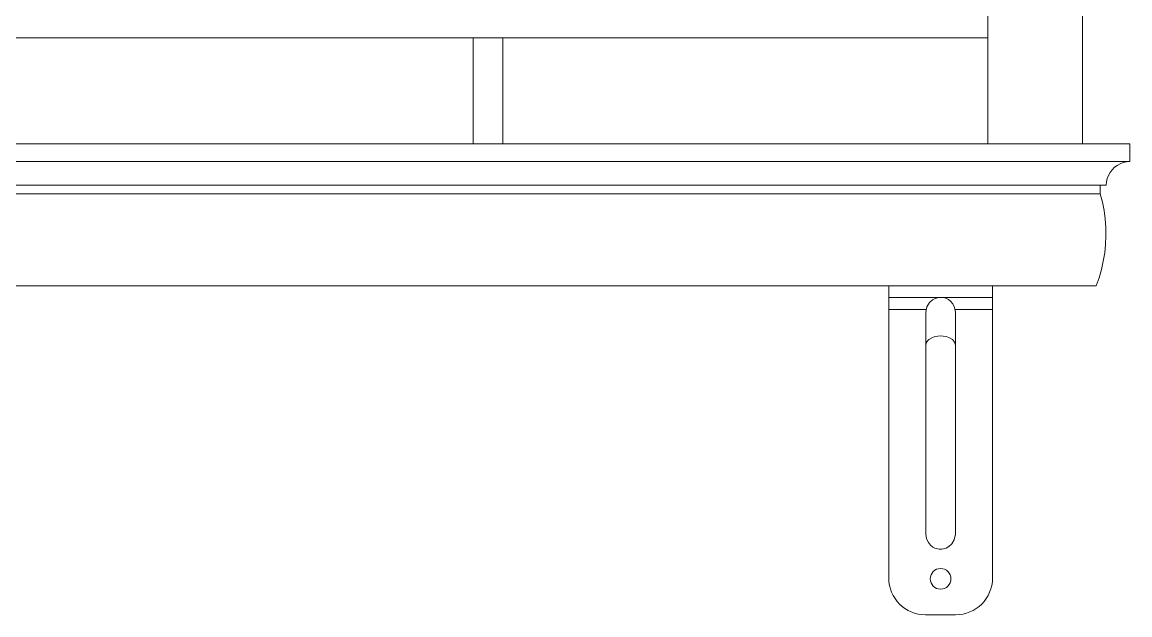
# Model space of a CAD drawing. Header units: millimetres. Extents: x -102 to 1947, y 0 to 1377.
# Drawn here: x 1347 to 1947, y 0 to 321 of the extents above; entities that cross this region are included whole.
import ezdxf

# ---------------------------------------------------------------- set-up
doc = ezdxf.new("R2010")
doc.units = ezdxf.units.MM
doc.layers.add('ceco.net 341', color=7, linetype='Continuous', lineweight=5)

# ---------------------------------------------------------------- blocks, each defined once
blk = doc.blocks.new('w341a')
at = {"layer": 'ceco.net 341', "lineweight": 5}
for p, q in [((1870.52, 1344.11), (1870.52, 255.11)), ((1921.76, 255.11), (1921.76, 1344.11)), ((-25.62, 312.46), (1870.52, 312.46)), ((1591.72, 312.46), (1591.72, 255.11)), ((1607.74, 312.46), (1607.74, 255.11)), ((1947.39, 255.11), (-102.49, 255.11)), ((1947.39, 255.11), (1947.39, 245.5)), ((1947.39, 255.11), (1947.39, 245.5)), ((1947.39, 245.5), (-102.49, 245.5)), ((1937.73, 241.11), (1936.64, 239.66)), ((1936.64, 239.66), (1937.73, 241.11)), ((1939.02, 242.4), (1937.73, 241.11)), ((1937.73, 241.11), (1939.02, 242.4)), ((1940.48, 243.48), (1939.02, 242.4)), ((1939.02, 242.4), (1940.48, 243.48)), ((1942.08, 244.35), (1940.48, 243.48)), ((1940.48, 243.48), (1942.08, 244.35)), ((1943.79, 244.99), (1942.08, 244.35)), ((1942.08, 244.35), (1943.79, 244.99)), ((1945.57, 245.37), (1943.79, 244.99)), ((1943.79, 244.99), (1945.57, 245.37)), ((1947.39, 245.5), (1945.57, 245.37)), ((1945.57, 245.37), (1947.39, 245.5)), ((1934.72, 234.58), (1934.58, 232.76)), ((1934.58, 232.76), (1934.72, 234.58)), ((1935.11, 236.36), (1934.72, 234.58)), ((1934.72, 234.58), (1935.11, 236.36)), ((1935.76, 238.06), (1935.11, 236.36)), ((1935.11, 236.36), (1935.76, 238.06)), ((1936.64, 239.66), (1935.76, 238.06)), ((1935.76, 238.06), (1936.64, 239.66)), ((1934.58, 232.76), (-89.68, 232.76)), ((1931.37, 232.76), (1931.37, 227.96)), ((1931.37, 227.96), (1931.37, 232.76)), ((1931.37, 227.96), (-86.48, 227.96)), ((1931.37, 227.96), (1932.53, 223.5)), ((1932.53, 223.5), (1931.37, 227.96)), ((1932.53, 223.5), (1933.43, 218.98)), ((1933.43, 218.98), (1932.53, 223.5)), ((1933.43, 218.98), (1934.04, 214.42)), ((1934.04, 214.42), (1933.43, 218.98)), ((1934.04, 214.42), (1934.39, 209.82)), ((1934.39, 209.82), (1934.04, 214.42)), ((1934.46, 205.22), (1934.25, 200.61)), ((1934.25, 200.61), (1934.46, 205.22)), ((1934.39, 209.82), (1934.46, 205.22)), ((1934.46, 205.22), (1934.39, 209.82)), ((1934.25, 200.61), (1933.77, 196.03)), ((1933.77, 196.03), (1934.25, 200.61)), ((1933.77, 196.03), (1933.01, 191.49)), ((1933.01, 191.49), (1933.77, 196.03)), ((1931.98, 187), (1930.69, 182.58)), ((1930.69, 182.58), (1931.98, 187)), ((1933.01, 191.49), (1931.98, 187)), ((1931.98, 187), (1933.01, 191.49)), ((1930.69, 182.58), (1929.13, 178.24)), ((1929.13, 178.24), (1930.69, 182.58)), ((1929.13, 178.24), (-84.24, 178.24)), ((1816.78, 178.24), (1816.78, 20)), ((1873.01, 178.24), (1873.01, 20)), ((1873.01, 171.84), (1816.78, 171.84)), ((1838.86, 169.17), (1837.48, 166.91)), ((1840.47, 170.6), (1838.86, 169.17)), ((1841.98, 171.39), (1840.47, 170.6)), ((1843.91, 171.84), (1841.98, 171.39)), ((1847.09, 171.64), (1846.08, 171.84)), ((1849.08, 170.76), (1847.09, 171.64)), ((1850.29, 169.85), (1849.08, 170.76)), ((1851.51, 168.43), (1850.29, 169.85)), ((1852.49, 166.42), (1851.51, 168.43)), ((1837.19, 165.43), (1816.78, 165.43)), ((1837.48, 166.91), (1836.89, 163.88)), ((1836.89, 163.88), (1836.89, 146.06)), ((1852.9, 163.88), (1852.49, 166.42)), ((1873.01, 165.43), (1852.65, 165.43)), ((1852.9, 163.08), (1852.9, 163.88)), ((1852.9, 161.35), (1852.9, 163.08)), ((1852.9, 158.75), (1852.9, 161.35)), ((1852.9, 156.26), (1852.9, 158.75)), ((1852.9, 153.27), (1852.9, 156.26)), ((1840.09, 150.11), (1838.49, 149.1)), ((1841.81, 150.73), (1840.09, 150.11)), ((1843.45, 151.03), (1841.81, 150.73)), ((1844.89, 151.12), (1843.45, 151.03)), ((1846.34, 151.03), (1844.89, 151.12)), ((1847.97, 150.73), (1846.34, 151.03)), ((1849.7, 150.11), (1847.97, 150.73)), ((1851.3, 149.1), (1849.7, 150.11)), ((1852.9, 149.78), (1852.9, 153.27)), ((1837.32, 147.7), (1836.89, 146.06)), ((1836.89, 146.06), (1836.89, 48.98)), ((1838.49, 149.1), (1837.32, 147.7)), ((1852.47, 147.7), (1851.3, 149.1)), ((1852.9, 146.06), (1852.47, 147.7)), ((1852.9, 146.06), (1852.9, 149.78)), ((1852.9, 48.98), (1852.9, 146.06)), ((1836.89, 48.98), (1836.89, 43.65)), ((1852.9, 48.98), (1852.9, 43.64)), ((1836.89, 43.76), (1837.29, 41.15)), ((1852.31, 40.68), (1852.9, 43.76)), ((1837.29, 41.15), (1838.28, 39.11)), ((1838.28, 39.11), (1839.5, 37.67)), ((1839.5, 37.67), (1840.71, 36.74)), ((1840.71, 36.74), (1841.79, 36.18)), ((1841.79, 36.18), (1842.69, 35.87)), ((1846.53, 35.73), (1847.81, 36.12)), ((1847.81, 36.12), (1849.32, 36.93)), ((1849.32, 36.93), (1850.93, 38.38)), ((1850.93, 38.38), (1852.31, 40.68)), ((1842.69, 35.87), (1843.42, 35.69)), ((1843.42, 35.69), (1844.02, 35.61)), ((1844.02, 35.61), (1845.51, 35.58)), ((1845.51, 35.58), (1846.53, 35.73)), ((1853.01, 0), (1836.78, 0))]:
    blk.add_line(p, q, dxfattribs=at)
blk.add_circle((1844.89, 19.51), 5.61, dxfattribs=at)
for centre, start, end in [((1836.78, 20), 180, 270), ((1853.01, 20), 270, 0)]:
    blk.add_arc(centre, 20, start, end, dxfattribs=at)

msp = doc.modelspace()

# ---------------------------------------------------------------- block references
msp.add_blockref('w341a', (0, 0))

doc.saveas('drawing.dxf')
